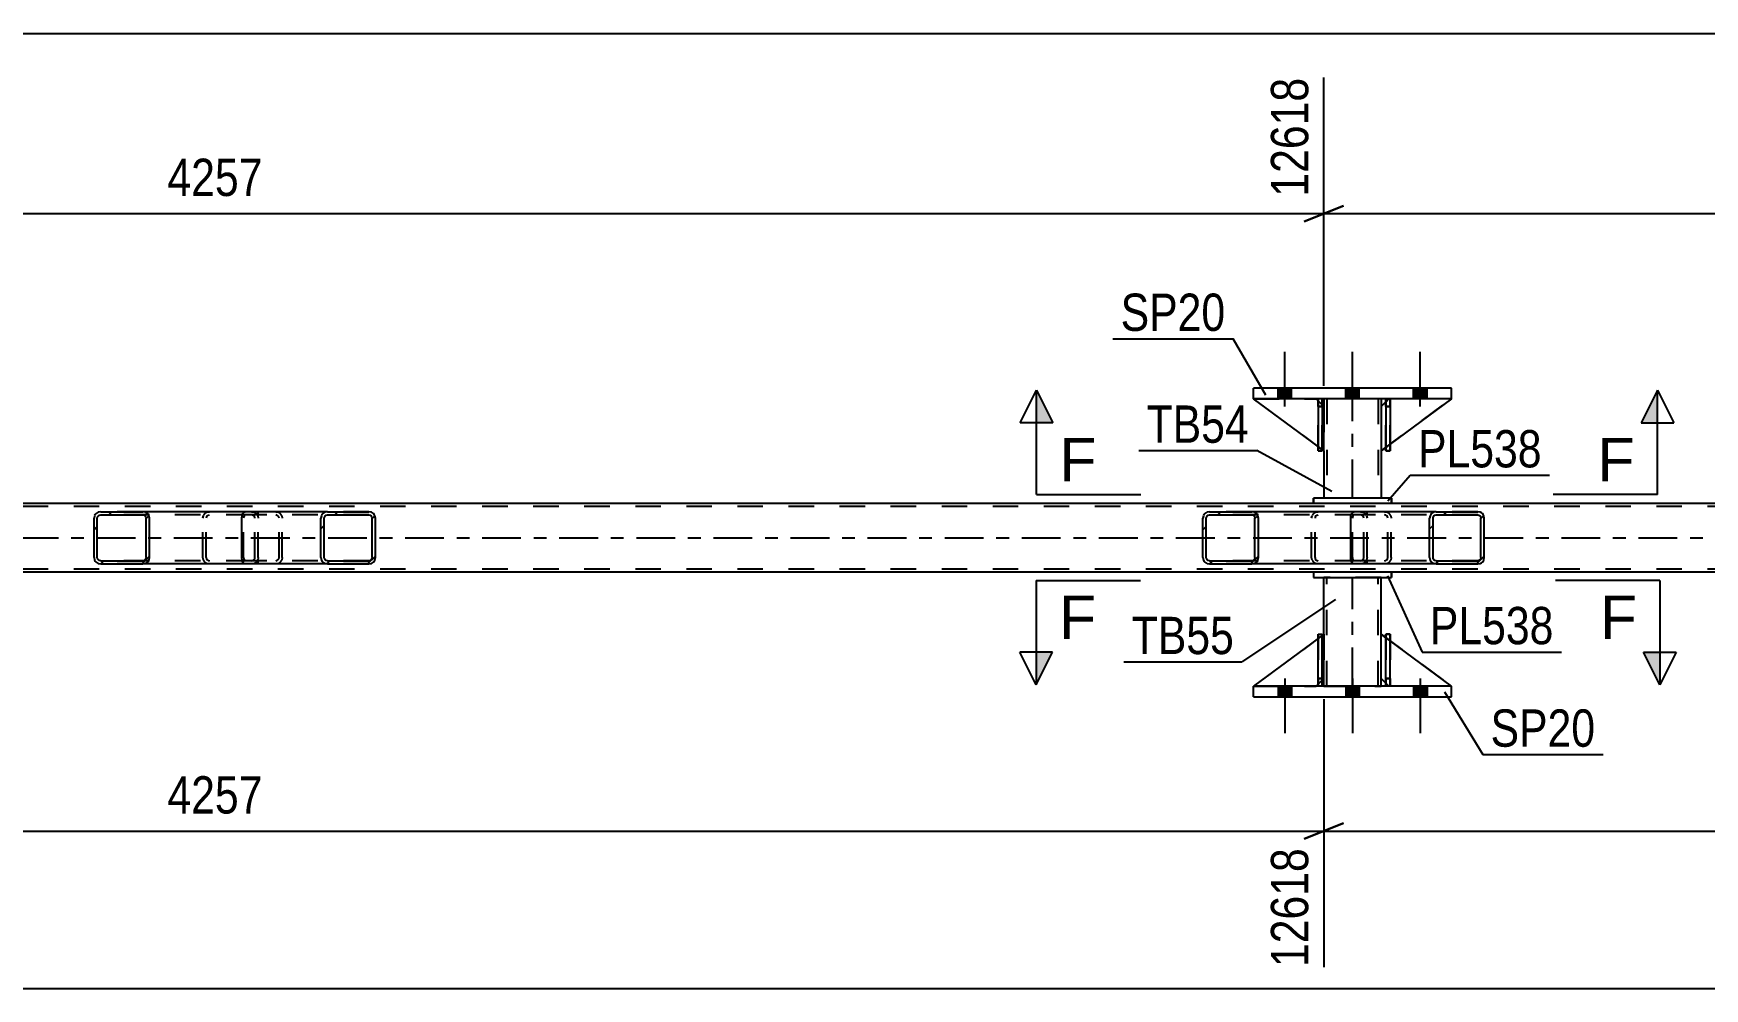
# Model space of a CAD drawing. Header units: millimetres. Extents: x -75 to 766, y -434 to 160.
# Drawn here: x 426.7 to 555, y -255.5 to -182.1 of the extents above; entities that cross this region are included whole.
import ezdxf

# ---------------------------------------------------------------- set-up
doc = ezdxf.new("R2010")
doc.units = ezdxf.units.MM
doc.linetypes.add('DXK_LINE_DOT2', pattern=[3.9198, 1.9599, -1.9599])
doc.linetypes.add('DXK_LINE_DOT3', pattern=[5.9187, 2.979, -0.9799, 0.9799, -0.9799])
doc.styles.add('Arial', font='arial.ttf', dxfattribs={"height": 0.2})
doc.styles.add('Arial Narrow', font='ARIALN.TTF', dxfattribs={"height": 0.2})

# ---------------------------------------------------------------- blocks, each defined once
blk = doc.blocks.new('Part-814185074-5444 - 5260')
at = {"color": 2, "linetype": 'Continuous'}
for p, q in [((525.66, -210.19), (525.34, -210.19)), ((525.34, -210.19), (525.34, -214.19)), ((525.66, -210.19), (525.66, -210.19)), ((525.66, -210.19), (525.66, -214.19)), ((525.66, -214.19), (525.34, -214.19))]:
    blk.add_line(p, q, dxfattribs=at)
at = {"color": 7, "linetype": 'DXK_LINE_DOT2'}
for p, q in [((525.34, -210.79), (525.34, -210.19)), ((525.66, -210.79), (525.66, -210.19)), ((525.66, -210.19), (525.66, -210.19)), ((525.66, -210.79), (525.34, -210.79)), ((525.34, -210.79), (525.34, -214.19)), ((525.66, -214.19), (525.66, -210.79))]:
    blk.add_line(p, q, dxfattribs=at)
blk = doc.blocks.new('Part-814185074-5446 - 5260')
at = {"color": 7, "linetype": 'DXK_LINE_DOT2'}
for p, q in [((525.34, -210.79), (525.34, -210.19)), ((525.34, -210.19), (525.34, -210.19)), ((525.34, -210.19), (525.34, -214.19)), ((525.66, -210.19), (525.34, -210.19)), ((525.66, -210.79), (525.66, -210.19)), ((525.66, -214.19), (525.66, -210.19)), ((525.34, -214.19), (525.34, -210.79)), ((525.34, -210.79), (525.66, -210.79)), ((525.66, -210.79), (525.66, -214.19)), ((525.34, -214.19), (525.66, -214.19))]:
    blk.add_line(p, q, dxfattribs=at)
blk = doc.blocks.new('Part-814185074-5468 - 5260')
at = {"color": 7, "linetype": 'DXK_LINE_DOT2'}
for p, q in [((525.66, -228.37), (525.34, -228.6)), ((525.78, -231.67), (525.78, -228.27)), ((525.78, -231.67), (525.18, -232.27)), ((525.66, -231.8), (525.34, -232.12)), ((520.38, -232.27), (525.18, -232.27))]:
    blk.add_line(p, q, dxfattribs=at)
at = {"color": 2, "linetype": 'Continuous'}
for p, q in [((525.78, -228.27), (525.66, -228.37)), ((525.78, -231.67), (525.78, -228.27)), ((525.34, -228.6), (520.38, -232.27)), ((525.34, -232.12), (525.18, -232.27)), ((525.78, -231.67), (525.66, -231.8)), ((525.78, -231.67), (525.78, -231.67))]:
    blk.add_line(p, q, dxfattribs=at)
blk = doc.blocks.new('Part-814185074-5398 - 5260')
at = {"linetype": 'Continuous'}
h = blk.add_hatch(dxfattribs=at)
h.set_pattern_fill('', scale=0.7, style=0, pattern_type=0)
h.set_pattern_definition([(45, (538.0557, -219.1703), (-1.57154, 1.57154), [])])
h.paths.add_polyline_path([(538.09, -219.35), (538.06, -219.17), (537.95, -219.01), (537.78, -218.91), (537.59, -218.87), (534.41, -218.87), (534.21, -218.91), (534.05, -219.01), (533.94, -219.17), (533.9, -219.35), (533.9, -222.39), (533.94, -222.58), (534.05, -222.73), (534.21, -222.84), (534.41, -222.87), (537.59, -222.87), (537.78, -222.84), (537.95, -222.73), (538.06, -222.58), (538.09, -222.39)])
h.paths.add_polyline_path([(537.82, -222.49), (537.77, -222.56), (537.69, -222.62), (537.59, -222.63), (534.41, -222.63), (534.31, -222.62), (534.23, -222.56), (534.17, -222.49), (534.16, -222.39), (534.16, -219.35), (534.17, -219.26), (534.23, -219.18), (534.31, -219.13), (534.41, -219.11), (537.59, -219.11), (537.69, -219.13), (537.77, -219.18), (537.82, -219.26), (537.84, -219.35), (537.84, -222.39)])
at = {"color": 2, "linetype": 'Continuous'}
for p, q in [((527.84, -219.35), (527.86, -219.17)), ((527.84, -222.39), (527.84, -219.35)), ((527.86, -219.17), (527.92, -219.01)), ((527.92, -219.01), (528, -218.91)), ((528, -218.91), (528.11, -218.87)), ((534.41, -218.87), (528.11, -218.87)), ((533.94, -219.17), (533.9, -219.35)), ((533.9, -222.39), (533.9, -219.35)), ((534.16, -219.35), (534.17, -219.26)), ((534.16, -222.39), (534.16, -219.35)), ((534.17, -219.26), (534.23, -219.18)), ((534.41, -218.87), (534.21, -218.91)), ((534.23, -219.18), (534.31, -219.13)), ((534.31, -219.13), (534.41, -219.11)), ((534.41, -218.87), (537.59, -218.87)), ((534.41, -219.11), (537.59, -219.11)), ((537.78, -218.91), (537.59, -218.87)), ((537.59, -219.11), (537.69, -219.13)), ((537.69, -219.13), (537.77, -219.18)), ((537.77, -219.18), (537.82, -219.26)), ((537.82, -219.26), (537.84, -219.35)), ((537.84, -222.39), (537.84, -219.35)), ((538.09, -219.35), (538.06, -219.17)), ((538.09, -222.39), (538.09, -219.35)), ((527.86, -222.58), (527.84, -222.39)), ((527.92, -222.73), (527.86, -222.58)), ((528, -222.84), (527.92, -222.73)), ((528.11, -222.87), (528, -222.84)), ((534.41, -222.87), (528.11, -222.87)), ((533.9, -222.39), (533.94, -222.58)), ((534.17, -222.49), (534.16, -222.39)), ((534.23, -222.56), (534.17, -222.49)), ((534.21, -222.84), (534.41, -222.87)), ((534.31, -222.62), (534.23, -222.56)), ((534.41, -222.63), (534.31, -222.62)), ((534.41, -222.63), (537.59, -222.63)), ((534.41, -222.87), (537.59, -222.87)), ((537.69, -222.62), (537.59, -222.63)), ((537.59, -222.87), (537.78, -222.84)), ((537.77, -222.56), (537.69, -222.62)), ((537.82, -222.49), (537.77, -222.56)), ((537.84, -222.39), (537.82, -222.49)), ((538.06, -222.58), (538.09, -222.39))]:
    blk.add_line(p, q, dxfattribs=at)
at = {"color": 7, "linetype": 'DXK_LINE_DOT2'}
for p, q in [((527.98, -219.26), (527.97, -219.35)), ((527.97, -222.39), (527.97, -219.35)), ((528.01, -219.18), (527.98, -219.26)), ((528.05, -219.13), (528.01, -219.18)), ((528.11, -219.11), (528.05, -219.13)), ((537.59, -219.11), (528.11, -219.11)), ((529.1, -219.11), (529.1, -218.87)), ((530.44, -218.87), (530.63, -218.91)), ((530.54, -219.13), (530.44, -219.11)), ((530.62, -219.18), (530.54, -219.13)), ((530.67, -219.26), (530.62, -219.18)), ((530.69, -219.35), (530.67, -219.26)), ((530.69, -222.39), (530.69, -219.35)), ((530.91, -219.17), (530.94, -219.35)), ((530.94, -222.39), (530.94, -219.35)), ((537.59, -218.87), (534.41, -218.87)), ((527.97, -222.39), (527.98, -222.49)), ((527.98, -222.49), (528.01, -222.56)), ((528.01, -222.56), (528.05, -222.62)), ((528.05, -222.62), (528.11, -222.63)), ((537.59, -222.63), (528.11, -222.63)), ((529.1, -222.87), (529.1, -222.63)), ((530.44, -222.63), (530.54, -222.62)), ((530.63, -222.84), (530.44, -222.87)), ((530.54, -222.62), (530.62, -222.56)), ((530.62, -222.56), (530.67, -222.49)), ((530.67, -222.49), (530.69, -222.39)), ((530.94, -222.39), (530.91, -222.58)), ((537.59, -222.87), (534.41, -222.87))]:
    blk.add_line(p, q, dxfattribs=at)
for centre, start, end in [((530.46, -219.37), 23.8494, 68.8059), ((530.46, -222.38), 291.1941, 336.1506)]:
    blk.add_arc(centre, 0.492, start, end, dxfattribs=at)
at = {"color": 2, "linetype": 'Continuous'}
for centre, start, end in [((534.39, -219.37), 111.1941, 156.1506), ((537.61, -219.37), 23.8494, 68.8059), ((534.39, -222.38), 203.8494, 248.8059), ((537.61, -222.38), 291.1941, 336.1506)]:
    blk.add_arc(centre, 0.492, start, end, dxfattribs=at)
blk = doc.blocks.new('Part-814185074-5462 - 5260')
at = {"color": 2, "linetype": 'Continuous'}
for p, q in [((530.98, -217.83), (524.98, -217.83)), ((524.98, -218.23), (524.98, -217.83)), ((524.98, -217.83), (524.98, -217.83)), ((530.98, -217.83), (530.98, -218.23)), ((530.98, -217.83), (530.98, -217.83)), ((530.98, -218.23), (524.98, -218.23)), ((524.98, -218.23), (524.98, -218.23)), ((530.98, -218.23), (530.98, -218.23))]:
    blk.add_line(p, q, dxfattribs=at)
at = {"color": 7, "linetype": 'DXK_LINE_DOT2'}
for p, q in [((530.98, -217.83), (524.98, -217.83)), ((524.98, -217.83), (524.98, -218.23)), ((530.98, -218.23), (530.98, -217.83)), ((530.98, -218.23), (524.98, -218.23))]:
    blk.add_line(p, q, dxfattribs=at)
blk = doc.blocks.new('Part-814185074-5350 - 5260')
at = {"color": 2, "linetype": 'Continuous'}
for p, q in [((525.78, -210.19), (525.78, -210.79)), ((530.18, -210.19), (530.18, -210.79)), ((525.78, -214.19), (525.78, -217.83)), ((530.18, -214.19), (530.18, -217.83))]:
    blk.add_line(p, q, dxfattribs=at)
at = {"color": 7, "linetype": 'DXK_LINE_DOT2'}
for p, q in [((530.18, -210.19), (525.78, -210.19)), ((526.02, -210.19), (526.02, -217.83)), ((529.94, -210.19), (529.94, -217.83)), ((525.78, -210.79), (525.78, -214.19)), ((530.18, -210.79), (530.18, -214.19)), ((530.18, -217.83), (525.78, -217.83))]:
    blk.add_line(p, q, dxfattribs=at)
at = {"color": 7, "linetype": 'DXK_LINE_DOT3'}
blk.add_line((527.98, -217.83), (527.98, -210.19), dxfattribs=at)
blk = doc.blocks.new('Part-814185074-5486 - 5260')
at = {"color": 2, "linetype": 'Continuous'}
for p, q in [((520.38, -210.19), (520.38, -209.39)), ((535.58, -209.39), (520.38, -209.39)), ((535.58, -210.19), (520.38, -210.19)), ((535.58, -210.19), (535.58, -209.39))]:
    blk.add_line(p, q, dxfattribs=at)
at = {"color": 7, "linetype": 'DXK_LINE_DOT2'}
for p, q in [((520.38, -210.19), (520.38, -209.39)), ((535.58, -210.19), (535.58, -209.39))]:
    blk.add_line(p, q, dxfattribs=at)
blk = doc.blocks.new('Part-814185074-5367 - 5260')
at = {"linetype": 'Continuous'}
h = blk.add_hatch(dxfattribs=at)
h.set_pattern_fill('', scale=0.7, style=0, pattern_type=0)
h.set_pattern_definition([(45, (435.5767, -219.1703), (-1.57154, 1.57154), [])])
h.paths.add_polyline_path([(435.62, -219.35), (435.58, -219.17), (435.47, -219.01), (435.3, -218.91), (435.1, -218.87), (431.87, -218.87), (431.67, -218.91), (431.51, -219.01), (431.4, -219.17), (431.36, -219.35), (431.36, -222.39), (431.4, -222.58), (431.51, -222.73), (431.67, -222.84), (431.87, -222.87), (435.1, -222.87), (435.3, -222.84), (435.47, -222.73), (435.58, -222.58), (435.62, -222.39)])
h.paths.add_polyline_path([(435.34, -222.49), (435.29, -222.56), (435.2, -222.62), (435.1, -222.63), (431.87, -222.63), (431.77, -222.62), (431.69, -222.56), (431.63, -222.49), (431.61, -222.39), (431.61, -219.35), (431.63, -219.26), (431.69, -219.18), (431.77, -219.13), (431.87, -219.11), (435.1, -219.11), (435.2, -219.13), (435.29, -219.18), (435.34, -219.26), (435.36, -219.35), (435.36, -222.39)])
at = {"color": 2, "linetype": 'Continuous'}
for p, q in [((431.4, -219.17), (431.36, -219.35)), ((431.36, -222.39), (431.36, -219.35)), ((431.61, -219.35), (431.63, -219.26)), ((431.61, -222.39), (431.61, -219.35)), ((431.63, -219.26), (431.69, -219.18)), ((431.87, -218.87), (431.67, -218.91)), ((431.69, -219.18), (431.77, -219.13)), ((431.77, -219.13), (431.87, -219.11)), ((431.87, -218.87), (435.1, -218.87)), ((431.87, -219.11), (435.1, -219.11)), ((442.97, -218.87), (435.1, -218.87)), ((435.3, -218.91), (435.1, -218.87)), ((435.1, -219.11), (435.2, -219.13)), ((435.2, -219.13), (435.29, -219.18)), ((435.29, -219.18), (435.34, -219.26)), ((435.34, -219.26), (435.36, -219.35)), ((435.36, -222.39), (435.36, -219.35)), ((435.62, -219.35), (435.58, -219.17)), ((435.62, -222.39), (435.62, -219.35)), ((431.36, -222.39), (431.4, -222.58)), ((431.63, -222.49), (431.61, -222.39)), ((431.69, -222.56), (431.63, -222.49)), ((431.67, -222.84), (431.87, -222.87)), ((431.77, -222.62), (431.69, -222.56)), ((431.87, -222.63), (431.77, -222.62)), ((431.87, -222.63), (435.1, -222.63)), ((431.87, -222.87), (435.1, -222.87)), ((435.2, -222.62), (435.1, -222.63)), ((435.1, -222.87), (435.3, -222.84)), ((442.97, -222.87), (435.1, -222.87)), ((435.29, -222.56), (435.2, -222.62)), ((435.34, -222.49), (435.29, -222.56)), ((435.36, -222.39), (435.34, -222.49)), ((435.58, -222.58), (435.62, -222.39))]:
    blk.add_line(p, q, dxfattribs=at)
at = {"color": 7, "linetype": 'DXK_LINE_DOT2'}
for p, q in [((435.1, -218.87), (431.87, -218.87)), ((443.45, -219.11), (431.87, -219.11)), ((439.71, -219.35), (439.75, -219.17)), ((439.71, -222.39), (439.71, -219.35)), ((439.98, -219.26), (439.96, -219.35)), ((439.96, -222.39), (439.96, -219.35)), ((440.04, -219.18), (439.98, -219.26)), ((440.02, -218.91), (440.22, -218.87)), ((440.04, -219.18), (440.06, -219.17)), ((440.06, -219.17), (440.12, -219.13)), ((440.12, -219.13), (440.22, -219.11)), ((443.45, -218.87), (442.97, -218.87)), ((443.45, -218.87), (443.65, -218.91)), ((443.55, -219.13), (443.45, -219.11)), ((443.63, -219.18), (443.55, -219.13)), ((443.69, -219.26), (443.63, -219.18)), ((443.71, -219.35), (443.69, -219.26)), ((443.71, -222.39), (443.71, -219.35)), ((443.93, -219.17), (443.96, -219.35)), ((443.96, -222.39), (443.96, -219.35)), ((443.45, -222.63), (431.87, -222.63)), ((435.1, -222.87), (431.87, -222.87)), ((439.75, -222.58), (439.71, -222.39)), ((439.96, -222.39), (439.98, -222.49)), ((439.98, -222.49), (440.04, -222.56)), ((440.22, -222.87), (440.02, -222.84)), ((440.04, -222.56), (440.12, -222.62)), ((440.12, -222.62), (440.22, -222.63)), ((443.45, -222.87), (442.97, -222.87)), ((443.45, -222.63), (443.55, -222.62)), ((443.65, -222.84), (443.45, -222.87)), ((443.55, -222.62), (443.63, -222.56)), ((443.63, -222.56), (443.69, -222.49)), ((443.69, -222.49), (443.71, -222.39)), ((443.96, -222.39), (443.93, -222.58))]:
    blk.add_line(p, q, dxfattribs=at)
at = {"color": 2, "linetype": 'Continuous'}
for centre, start, end in [((431.85, -219.37), 110.7583, 155.68), ((435.12, -219.37), 24.32, 69.2417), ((431.85, -222.37), 204.32, 249.2417), ((435.12, -222.37), 290.7583, 335.68)]:
    blk.add_arc(centre, 0.496, start, end, dxfattribs=at)
at = {"color": 7, "linetype": 'DXK_LINE_DOT2'}
for centre, start, end in [((440.2, -219.37), 110.7583, 155.68), ((443.47, -219.37), 24.32, 69.2417), ((440.2, -222.37), 204.32, 249.2417), ((443.47, -222.37), 290.7583, 335.68)]:
    blk.add_arc(centre, 0.496, start, end, dxfattribs=at)
blk = doc.blocks.new('Part-814185074-5368 - 5260')
at = {"linetype": 'Continuous'}
h = blk.add_hatch(dxfattribs=at)
h.set_pattern_fill('', scale=0.7, style=0, pattern_type=0)
h.set_pattern_definition([(45, (452.9215, -219.1703), (-1.57154, 1.57154), [])])
h.paths.add_polyline_path([(452.96, -219.35), (452.92, -219.17), (452.81, -219.01), (452.65, -218.91), (452.46, -218.87), (449.27, -218.87), (449.08, -218.91), (448.92, -219.01), (448.81, -219.17), (448.77, -219.35), (448.77, -222.39), (448.81, -222.58), (448.92, -222.73), (449.08, -222.84), (449.27, -222.87), (452.46, -222.87), (452.65, -222.84), (452.81, -222.73), (452.92, -222.58), (452.96, -222.39)])
h.paths.add_polyline_path([(452.69, -222.49), (452.63, -222.56), (452.55, -222.62), (452.46, -222.63), (449.27, -222.63), (449.18, -222.62), (449.09, -222.56), (449.04, -222.49), (449.02, -222.39), (449.02, -219.35), (449.04, -219.26), (449.09, -219.18), (449.18, -219.13), (449.27, -219.11), (452.46, -219.11), (452.55, -219.13), (452.63, -219.18), (452.69, -219.26), (452.71, -219.35), (452.71, -222.39)])
at = {"color": 2, "linetype": 'Continuous'}
for p, q in [((442.7, -219.35), (442.72, -219.17)), ((442.7, -222.39), (442.7, -219.35)), ((442.72, -219.17), (442.78, -219.01)), ((442.78, -219.01), (442.87, -218.91)), ((442.87, -218.91), (442.97, -218.87)), ((449.27, -218.87), (442.97, -218.87)), ((448.81, -219.17), (448.77, -219.35)), ((448.77, -222.39), (448.77, -219.35)), ((449.02, -219.35), (449.04, -219.26)), ((449.02, -222.39), (449.02, -219.35)), ((449.04, -219.26), (449.09, -219.18)), ((449.27, -218.87), (449.08, -218.91)), ((449.09, -219.18), (449.18, -219.13)), ((449.18, -219.13), (449.27, -219.11)), ((449.27, -218.87), (452.46, -218.87)), ((449.27, -219.11), (452.46, -219.11)), ((452.65, -218.91), (452.46, -218.87)), ((452.46, -219.11), (452.55, -219.13)), ((452.55, -219.13), (452.63, -219.18)), ((452.63, -219.18), (452.69, -219.26)), ((452.69, -219.26), (452.71, -219.35)), ((452.71, -222.39), (452.71, -219.35)), ((452.96, -219.35), (452.92, -219.17)), ((452.96, -222.39), (452.96, -219.35)), ((442.72, -222.58), (442.7, -222.39)), ((442.78, -222.73), (442.72, -222.58)), ((442.87, -222.84), (442.78, -222.73)), ((442.97, -222.87), (442.87, -222.84)), ((449.27, -222.87), (442.97, -222.87)), ((448.77, -222.39), (448.81, -222.58)), ((449.04, -222.49), (449.02, -222.39)), ((449.09, -222.56), (449.04, -222.49)), ((449.08, -222.84), (449.27, -222.87)), ((449.18, -222.62), (449.09, -222.56)), ((449.27, -222.63), (449.18, -222.62)), ((449.27, -222.63), (452.46, -222.63)), ((449.27, -222.87), (452.46, -222.87)), ((452.55, -222.62), (452.46, -222.63)), ((452.46, -222.87), (452.65, -222.84)), ((452.63, -222.56), (452.55, -222.62)), ((452.69, -222.49), (452.63, -222.56)), ((452.71, -222.39), (452.69, -222.49)), ((452.92, -222.58), (452.96, -222.39))]:
    blk.add_line(p, q, dxfattribs=at)
at = {"color": 7, "linetype": 'DXK_LINE_DOT2'}
for p, q in [((442.85, -219.26), (442.84, -219.35)), ((442.84, -222.39), (442.84, -219.35)), ((442.88, -219.18), (442.85, -219.26)), ((442.92, -219.13), (442.88, -219.18)), ((442.97, -219.11), (442.92, -219.13)), ((452.46, -219.11), (442.97, -219.11)), ((443.96, -219.11), (443.96, -218.87)), ((445.31, -218.87), (445.5, -218.91)), ((445.4, -219.13), (445.31, -219.11)), ((445.48, -219.18), (445.4, -219.13)), ((445.54, -219.26), (445.48, -219.18)), ((445.56, -219.35), (445.54, -219.26)), ((445.56, -222.39), (445.56, -219.35)), ((445.77, -219.17), (445.81, -219.35)), ((445.81, -222.39), (445.81, -219.35)), ((452.46, -218.87), (449.27, -218.87)), ((442.84, -222.39), (442.85, -222.49)), ((442.85, -222.49), (442.88, -222.56)), ((442.88, -222.56), (442.92, -222.62)), ((442.92, -222.62), (442.97, -222.63)), ((452.46, -222.63), (442.97, -222.63)), ((443.96, -222.87), (443.96, -222.63)), ((445.31, -222.63), (445.4, -222.62)), ((445.5, -222.84), (445.31, -222.87)), ((445.4, -222.62), (445.48, -222.56)), ((445.48, -222.56), (445.54, -222.49)), ((445.54, -222.49), (445.56, -222.39)), ((445.81, -222.39), (445.77, -222.58)), ((452.46, -222.87), (449.27, -222.87))]:
    blk.add_line(p, q, dxfattribs=at)
for centre, start, end in [((445.32, -219.37), 23.8494, 68.8059), ((445.32, -222.38), 291.1941, 336.1506)]:
    blk.add_arc(centre, 0.492, start, end, dxfattribs=at)
at = {"color": 2, "linetype": 'Continuous'}
for centre, start, end in [((449.26, -219.37), 111.1941, 156.1506), ((452.47, -219.37), 23.8494, 68.8059), ((449.26, -222.38), 203.8494, 248.8059), ((452.47, -222.38), 291.1941, 336.1506)]:
    blk.add_arc(centre, 0.492, start, end, dxfattribs=at)
blk = doc.blocks.new('Part-814185074-5369 - 5260')
at = {"linetype": 'Continuous'}
h = blk.add_hatch(dxfattribs=at)
h.set_pattern_fill('', scale=0.7, style=0, pattern_type=0)
h.set_pattern_definition([(45, (520.711, -219.1703), (-1.57154, 1.57154), [])])
h.paths.add_polyline_path([(520.75, -219.35), (520.71, -219.17), (520.6, -219.01), (520.43, -218.91), (520.24, -218.87), (517, -218.87), (516.81, -218.91), (516.64, -219.01), (516.53, -219.17), (516.49, -219.35), (516.49, -222.39), (516.53, -222.58), (516.64, -222.73), (516.81, -222.84), (517, -222.87), (520.24, -222.87), (520.43, -222.84), (520.6, -222.73), (520.71, -222.58), (520.75, -222.39)])
h.paths.add_polyline_path([(520.47, -222.49), (520.42, -222.56), (520.34, -222.62), (520.24, -222.63), (517, -222.63), (516.91, -222.62), (516.82, -222.56), (516.77, -222.49), (516.75, -222.39), (516.75, -219.35), (516.77, -219.26), (516.82, -219.18), (516.91, -219.13), (517, -219.11), (520.24, -219.11), (520.34, -219.13), (520.42, -219.18), (520.47, -219.26), (520.49, -219.35), (520.49, -222.39)])
at = {"color": 2, "linetype": 'Continuous'}
for p, q in [((516.53, -219.17), (516.49, -219.35)), ((516.49, -222.39), (516.49, -219.35)), ((516.75, -219.35), (516.77, -219.26)), ((516.75, -222.39), (516.75, -219.35)), ((516.77, -219.26), (516.82, -219.18)), ((517, -218.87), (516.81, -218.91)), ((516.82, -219.18), (516.91, -219.13)), ((516.91, -219.13), (517, -219.11)), ((517, -218.87), (520.24, -218.87)), ((517, -219.11), (520.24, -219.11)), ((528.11, -218.87), (520.24, -218.87)), ((520.43, -218.91), (520.24, -218.87)), ((520.24, -219.11), (520.34, -219.13)), ((520.34, -219.13), (520.42, -219.18)), ((520.42, -219.18), (520.47, -219.26)), ((520.47, -219.26), (520.49, -219.35)), ((520.49, -222.39), (520.49, -219.35)), ((520.75, -219.35), (520.71, -219.17)), ((520.75, -222.39), (520.75, -219.35)), ((516.49, -222.39), (516.53, -222.58)), ((516.77, -222.49), (516.75, -222.39)), ((516.82, -222.56), (516.77, -222.49)), ((516.81, -222.84), (517, -222.87)), ((516.91, -222.62), (516.82, -222.56)), ((517, -222.63), (516.91, -222.62)), ((517, -222.63), (520.24, -222.63)), ((517, -222.87), (520.24, -222.87)), ((520.34, -222.62), (520.24, -222.63)), ((520.24, -222.87), (520.43, -222.84)), ((528.11, -222.87), (520.24, -222.87)), ((520.42, -222.56), (520.34, -222.62)), ((520.47, -222.49), (520.42, -222.56)), ((520.49, -222.39), (520.47, -222.49)), ((520.71, -222.58), (520.75, -222.39))]:
    blk.add_line(p, q, dxfattribs=at)
at = {"color": 7, "linetype": 'DXK_LINE_DOT2'}
for p, q in [((520.24, -218.87), (517, -218.87)), ((528.59, -219.11), (517, -219.11)), ((524.84, -219.35), (524.88, -219.17)), ((524.84, -222.39), (524.84, -219.35)), ((525.12, -219.26), (525.1, -219.35)), ((525.1, -222.39), (525.1, -219.35)), ((525.17, -219.18), (525.12, -219.26)), ((525.16, -218.91), (525.35, -218.87)), ((525.17, -219.18), (525.19, -219.17)), ((525.19, -219.17), (525.26, -219.13)), ((525.26, -219.13), (525.35, -219.11)), ((528.59, -218.87), (528.11, -218.87)), ((528.59, -218.87), (528.78, -218.91)), ((528.69, -219.13), (528.59, -219.11)), ((528.77, -219.18), (528.69, -219.13)), ((528.82, -219.26), (528.77, -219.18)), ((528.84, -219.35), (528.82, -219.26)), ((528.84, -222.39), (528.84, -219.35)), ((529.06, -219.17), (529.1, -219.35)), ((529.1, -222.39), (529.1, -219.35)), ((528.59, -222.63), (517, -222.63)), ((520.24, -222.87), (517, -222.87)), ((524.88, -222.58), (524.84, -222.39)), ((525.1, -222.39), (525.12, -222.49)), ((525.12, -222.49), (525.17, -222.56)), ((525.35, -222.87), (525.16, -222.84)), ((525.17, -222.56), (525.26, -222.62)), ((525.26, -222.62), (525.35, -222.63)), ((528.59, -222.87), (528.11, -222.87)), ((528.59, -222.63), (528.69, -222.62)), ((528.78, -222.84), (528.59, -222.87)), ((528.69, -222.62), (528.77, -222.56)), ((528.77, -222.56), (528.82, -222.49)), ((528.82, -222.49), (528.84, -222.39)), ((529.1, -222.39), (529.06, -222.58))]:
    blk.add_line(p, q, dxfattribs=at)
at = {"color": 2, "linetype": 'Continuous'}
for centre, start, end in [((516.98, -219.37), 110.7583, 155.68), ((520.26, -219.37), 24.32, 69.2417), ((516.98, -222.37), 204.32, 249.2417), ((520.26, -222.37), 290.7583, 335.68)]:
    blk.add_arc(centre, 0.496, start, end, dxfattribs=at)
at = {"color": 7, "linetype": 'DXK_LINE_DOT2'}
for centre, start, end in [((525.33, -219.37), 110.7583, 155.68), ((528.61, -219.37), 24.32, 69.2417), ((525.33, -222.37), 204.32, 249.2417), ((528.61, -222.37), 290.7583, 335.68)]:
    blk.add_arc(centre, 0.496, start, end, dxfattribs=at)
blk = doc.blocks.new('Part-814185074-5494 - 5260')
at = {"color": 2, "linetype": 'Continuous'}
for p, q in [((530.18, -231.67), (530.18, -228.27)), ((530.54, -228.54), (530.18, -228.27)), ((535.58, -232.27), (530.86, -228.77)), ((530.54, -232.03), (530.18, -231.67))]:
    blk.add_line(p, q, dxfattribs=at)
at = {"color": 7, "linetype": 'DXK_LINE_DOT2'}
for p, q in [((530.86, -228.77), (530.54, -228.54)), ((530.78, -232.27), (530.54, -232.03)), ((535.58, -232.27), (530.78, -232.27)), ((535.58, -232.27), (535.58, -232.27)), ((535.58, -232.27), (535.58, -232.27))]:
    blk.add_line(p, q, dxfattribs=at)
blk = doc.blocks.new('Part-814185074-5431 - 5260')
at = {"color": 7, "linetype": 'DXK_LINE_DOT2'}
for p, q in [((530.86, -228.27), (530.54, -228.27)), ((530.54, -231.67), (530.54, -228.27)), ((530.54, -228.27), (530.54, -232.27)), ((530.86, -228.27), (530.86, -231.67)), ((530.86, -232.27), (530.86, -228.27)), ((530.86, -231.67), (530.54, -231.67)), ((530.54, -232.27), (530.54, -231.67)), ((530.86, -231.67), (530.86, -232.27)), ((530.86, -232.27), (530.54, -232.27)), ((530.86, -232.27), (530.86, -232.27))]:
    blk.add_line(p, q, dxfattribs=at)
blk = doc.blocks.new('Part-814185074-5434 - 5260')
at = {"color": 7, "linetype": 'DXK_LINE_DOT2'}
for p, q in [((530.78, -210.19), (530.54, -210.44)), ((535.58, -210.19), (530.78, -210.19)), ((530.86, -213.69), (530.54, -213.93))]:
    blk.add_line(p, q, dxfattribs=at)
at = {"color": 2, "linetype": 'Continuous'}
for p, q in [((535.58, -210.19), (530.86, -213.69)), ((530.54, -210.44), (530.18, -210.79)), ((530.18, -210.79), (530.18, -214.19)), ((530.54, -213.93), (530.18, -214.19))]:
    blk.add_line(p, q, dxfattribs=at)
blk = doc.blocks.new('Part-814185074-5437 - 5260')
at = {"color": 7, "linetype": 'DXK_LINE_DOT2'}
for p, q in [((530.78, -210.19), (530.18, -210.79)), ((530.18, -214.19), (535.58, -210.19)), ((535.58, -210.19), (530.78, -210.19)), ((530.18, -210.79), (530.18, -214.19))]:
    blk.add_line(p, q, dxfattribs=at)
blk = doc.blocks.new('Part-814185074-5440 - 5260')
at = {"color": 2, "linetype": 'Continuous'}
for p, q in [((525.34, -213.86), (520.38, -210.19)), ((525.34, -210.35), (525.18, -210.19)), ((525.78, -210.79), (525.66, -210.67)), ((525.78, -210.79), (525.78, -210.79)), ((525.78, -214.19), (525.78, -210.79)), ((525.66, -214.1), (525.78, -214.19)), ((525.78, -214.19), (525.78, -214.19))]:
    blk.add_line(p, q, dxfattribs=at)
at = {"color": 7, "linetype": 'DXK_LINE_DOT2'}
for p, q in [((525.18, -210.19), (520.38, -210.19)), ((525.18, -210.19), (525.78, -210.79)), ((525.66, -210.67), (525.34, -210.35)), ((525.78, -210.79), (525.78, -214.19)), ((525.66, -214.1), (525.34, -213.86))]:
    blk.add_line(p, q, dxfattribs=at)
blk = doc.blocks.new('Part-814185074-5443 - 5260')
at = {"color": 7, "linetype": 'DXK_LINE_DOT2'}
for p, q in [((525.78, -214.19), (520.38, -210.19)), ((520.38, -210.19), (525.18, -210.19)), ((525.18, -210.19), (525.78, -210.79)), ((525.78, -210.79), (525.18, -210.19)), ((525.78, -210.79), (525.78, -214.19)), ((525.78, -210.79), (525.78, -210.79)), ((525.78, -210.79), (525.78, -214.19))]:
    blk.add_line(p, q, dxfattribs=at)
blk = doc.blocks.new('Part-814185074-5445 - 5260')
at = {"color": 2, "linetype": 'Continuous'}
for p, q in [((530.86, -210.19), (530.54, -210.19)), ((530.54, -210.19), (530.54, -214.19)), ((530.86, -210.19), (530.86, -210.19)), ((530.86, -210.19), (530.86, -214.19)), ((530.86, -214.19), (530.54, -214.19))]:
    blk.add_line(p, q, dxfattribs=at)
at = {"color": 7, "linetype": 'DXK_LINE_DOT2'}
for p, q in [((530.54, -210.79), (530.54, -210.19)), ((530.86, -210.79), (530.86, -210.19)), ((530.86, -210.19), (530.86, -210.19)), ((530.86, -210.79), (530.54, -210.79)), ((530.54, -210.79), (530.54, -214.19)), ((530.86, -214.19), (530.86, -210.79))]:
    blk.add_line(p, q, dxfattribs=at)
blk = doc.blocks.new('Part-814185074-5447 - 5260')
at = {"color": 7, "linetype": 'DXK_LINE_DOT2'}
for p, q in [((530.54, -210.79), (530.54, -210.19)), ((530.54, -210.19), (530.54, -210.19)), ((530.54, -210.19), (530.54, -214.19)), ((530.86, -210.19), (530.54, -210.19)), ((530.86, -210.79), (530.86, -210.19)), ((530.86, -214.19), (530.86, -210.19)), ((530.54, -214.19), (530.54, -210.79)), ((530.54, -210.79), (530.86, -210.79)), ((530.86, -210.79), (530.86, -214.19)), ((530.54, -214.19), (530.86, -214.19))]:
    blk.add_line(p, q, dxfattribs=at)
blk = doc.blocks.new('Part-814185074-5452 - 5260')
at = {"color": 2, "linetype": 'Continuous'}
for p, q in [((525.78, -228.27), (525.78, -223.91)), ((530.18, -228.27), (530.18, -223.91)), ((525.78, -232.27), (525.78, -231.67)), ((530.18, -232.27), (530.18, -231.67))]:
    blk.add_line(p, q, dxfattribs=at)
at = {"color": 7, "linetype": 'DXK_LINE_DOT2'}
for p, q in [((530.18, -223.91), (525.78, -223.91)), ((526.02, -232.27), (526.02, -223.91)), ((529.94, -232.27), (529.94, -223.91)), ((525.78, -231.67), (525.78, -228.27)), ((530.18, -231.67), (530.18, -228.27)), ((525.78, -232.27), (530.18, -232.27))]:
    blk.add_line(p, q, dxfattribs=at)
at = {"color": 7, "linetype": 'DXK_LINE_DOT3'}
blk.add_line((527.98, -232.27), (527.98, -223.91), dxfattribs=at)
blk = doc.blocks.new('Part-814185074-5457 - 5260')
at = {"color": 2, "linetype": 'Continuous'}
for p, q in [((524.98, -223.51), (524.98, -223.91)), ((530.98, -223.51), (524.98, -223.51)), ((524.98, -223.91), (530.98, -223.91)), ((530.98, -223.51), (530.98, -223.91)), ((530.98, -223.51), (530.98, -223.51)), ((530.98, -223.91), (530.98, -223.91))]:
    blk.add_line(p, q, dxfattribs=at)
at = {"color": 7, "linetype": 'DXK_LINE_DOT2'}
for p, q in [((524.98, -223.51), (524.98, -223.91)), ((530.98, -223.91), (530.98, -223.51)), ((530.98, -223.51), (530.98, -223.51)), ((530.98, -223.91), (530.98, -223.91))]:
    blk.add_line(p, q, dxfattribs=at)
blk = doc.blocks.new('Part-814185074-5465 - 5260')
at = {"color": 7, "linetype": 'DXK_LINE_DOT2'}
for p, q in [((530.18, -231.67), (530.18, -228.27)), ((530.18, -228.27), (535.58, -232.27)), ((530.78, -232.27), (530.18, -231.67)), ((535.58, -232.27), (530.78, -232.27))]:
    blk.add_line(p, q, dxfattribs=at)
blk = doc.blocks.new('Part-814185074-5471 - 5260')
at = {"color": 7, "linetype": 'DXK_LINE_DOT2'}
for p, q in [((525.78, -228.27), (520.38, -232.27)), ((525.78, -231.67), (525.78, -228.27)), ((525.78, -228.27), (525.78, -231.67)), ((525.18, -232.27), (525.78, -231.67)), ((525.78, -231.67), (525.18, -232.27)), ((525.78, -231.67), (525.78, -231.67)), ((520.38, -232.27), (525.18, -232.27))]:
    blk.add_line(p, q, dxfattribs=at)
blk = doc.blocks.new('Part-814185074-5472 - 5260')
at = {"color": 2, "linetype": 'Continuous'}
for p, q in [((525.34, -232.27), (525.34, -228.27)), ((525.34, -228.27), (525.66, -228.27)), ((525.66, -232.27), (525.66, -228.27)), ((525.34, -232.27), (525.34, -232.27)), ((525.66, -232.27), (525.34, -232.27))]:
    blk.add_line(p, q, dxfattribs=at)
at = {"color": 7, "linetype": 'DXK_LINE_DOT2'}
for p, q in [((525.34, -228.27), (525.34, -231.67)), ((525.66, -231.67), (525.66, -228.27)), ((525.34, -231.67), (525.34, -232.27)), ((525.34, -231.67), (525.66, -231.67)), ((525.66, -232.27), (525.66, -231.67)), ((525.66, -232.27), (525.66, -232.27))]:
    blk.add_line(p, q, dxfattribs=at)
blk = doc.blocks.new('Part-814185074-5473 - 5260')
at = {"color": 2, "linetype": 'Continuous'}
for p, q in [((530.54, -232.27), (530.54, -228.27)), ((530.54, -228.27), (530.86, -228.27)), ((530.86, -232.27), (530.86, -228.27)), ((530.54, -232.27), (530.54, -232.27)), ((530.86, -232.27), (530.54, -232.27))]:
    blk.add_line(p, q, dxfattribs=at)
at = {"color": 7, "linetype": 'DXK_LINE_DOT2'}
for p, q in [((530.54, -228.27), (530.54, -231.67)), ((530.86, -231.67), (530.86, -228.27)), ((530.54, -231.67), (530.54, -232.27)), ((530.54, -231.67), (530.86, -231.67)), ((530.86, -232.27), (530.86, -231.67)), ((530.86, -232.27), (530.86, -232.27))]:
    blk.add_line(p, q, dxfattribs=at)
blk = doc.blocks.new('Part-814185074-5474 - 5260')
at = {"color": 7, "linetype": 'DXK_LINE_DOT2'}
for p, q in [((525.34, -228.27), (525.66, -228.27)), ((525.34, -231.67), (525.34, -228.27)), ((525.34, -228.27), (525.34, -232.27)), ((525.66, -228.27), (525.66, -231.67)), ((525.66, -232.27), (525.66, -228.37)), ((525.66, -231.67), (525.34, -231.67)), ((525.34, -232.27), (525.34, -231.67)), ((525.66, -231.67), (525.66, -232.27)), ((525.66, -232.27), (525.34, -232.27)), ((525.66, -232.27), (525.66, -232.27))]:
    blk.add_line(p, q, dxfattribs=at)
blk = doc.blocks.new('Part-814185074-5479 - 5260')
at = {"color": 7, "linetype": 'DXK_LINE_DOT2'}
for p, q in [((623.83, -218.47), (46.85, -218.47)), ((530.98, -218.23), (524.98, -218.23)), ((623.83, -223.27), (46.85, -223.27)), ((530.98, -223.51), (524.98, -223.51))]:
    blk.add_line(p, q, dxfattribs=at)
at = {"color": 2, "linetype": 'Continuous'}
for p, q in [((524.98, -218.23), (360.71, -218.23)), ((623.83, -218.23), (530.98, -218.23)), ((524.98, -223.51), (360.71, -223.51)), ((623.83, -223.51), (530.98, -223.51))]:
    blk.add_line(p, q, dxfattribs=at)
at = {"color": 7, "linetype": 'DXK_LINE_DOT3'}
blk.add_line((46.85, -220.87), (623.83, -220.87), dxfattribs=at)
blk = doc.blocks.new('Part-814185074-5491 - 5260')
at = {"color": 2, "linetype": 'Continuous'}
for p, q in [((520.38, -233.07), (520.38, -232.27)), ((535.58, -232.27), (520.38, -232.27)), ((520.38, -233.07), (535.58, -233.07)), ((535.58, -233.07), (535.58, -232.27))]:
    blk.add_line(p, q, dxfattribs=at)
at = {"color": 7, "linetype": 'DXK_LINE_DOT2'}
for p, q in [((520.38, -233.07), (520.38, -232.27)), ((535.58, -233.07), (535.58, -232.27))]:
    blk.add_line(p, q, dxfattribs=at)
blk = doc.blocks.new('Bolt-814185074-5541 - 5260')
at = {"linetype": 'Continuous'}
for points in [[(522.26, -210.19), (523.3, -210.19), (523.3, -209.39), (522.26, -209.39)], [(522.26, -210.19), (523.3, -210.19), (523.3, -209.39), (522.26, -209.39)], [(522.26, -210.19), (523.3, -210.19), (523.3, -209.39), (522.26, -209.39)], [(527.46, -210.19), (528.5, -210.19), (528.5, -209.39), (527.46, -209.39)], [(527.46, -210.19), (528.5, -210.19), (528.5, -209.39), (527.46, -209.39)], [(532.66, -210.19), (533.7, -210.19), (533.7, -209.39), (532.66, -209.39)], [(532.66, -210.19), (533.7, -210.19), (533.7, -209.39), (532.66, -209.39)], [(532.66, -210.19), (533.7, -210.19), (533.7, -209.39), (532.66, -209.39)]]:
    blk.add_hatch(color=1, dxfattribs=at).paths.add_polyline_path(points)
at = {"color": 1, "linetype": 'Continuous'}
for p, q in [((522.78, -210.79), (522.78, -206.59)), ((522.78, -210.79), (522.78, -206.59)), ((522.78, -210.79), (522.78, -206.59)), ((527.98, -210.79), (527.98, -206.59)), ((527.98, -210.79), (527.98, -206.59)), ((533.18, -210.79), (533.18, -206.59)), ((533.18, -210.79), (533.18, -206.59)), ((533.18, -210.79), (533.18, -206.59)), ((522.26, -210.19), (522.26, -209.39)), ((522.26, -210.19), (522.26, -209.39)), ((522.26, -210.19), (522.26, -209.39)), ((523.3, -210.19), (523.3, -209.39)), ((523.3, -210.19), (523.3, -209.39)), ((523.3, -210.19), (523.3, -209.39)), ((527.46, -210.19), (527.46, -209.39)), ((527.46, -210.19), (527.46, -209.39)), ((528.5, -210.19), (528.5, -209.39)), ((528.5, -210.19), (528.5, -209.39)), ((532.66, -210.19), (532.66, -209.39)), ((532.66, -210.19), (532.66, -209.39)), ((532.66, -210.19), (532.66, -209.39)), ((533.7, -210.19), (533.7, -209.39)), ((533.7, -210.19), (533.7, -209.39)), ((533.7, -210.19), (533.7, -209.39))]:
    blk.add_line(p, q, dxfattribs=at)
blk = doc.blocks.new('Bolt-814185074-5542 - 5260')
at = {"linetype": 'Continuous'}
for points in [[(523.3, -232.27), (522.26, -232.27), (522.26, -233.07), (523.3, -233.07)], [(523.3, -232.27), (522.26, -232.27), (522.26, -233.07), (523.3, -233.07)], [(523.3, -232.27), (522.26, -232.27), (522.26, -233.07), (523.3, -233.07)], [(528.5, -232.27), (527.46, -232.27), (527.46, -233.07), (528.5, -233.07)], [(528.5, -232.27), (527.46, -232.27), (527.46, -233.07), (528.5, -233.07)], [(533.7, -232.27), (532.66, -232.27), (532.66, -233.07), (533.7, -233.07)], [(533.7, -232.27), (532.66, -232.27), (532.66, -233.07), (533.7, -233.07)], [(533.7, -232.27), (532.66, -232.27), (532.66, -233.07), (533.7, -233.07)]]:
    blk.add_hatch(color=1, dxfattribs=at).paths.add_polyline_path(points)
at = {"color": 1, "linetype": 'Continuous'}
for p, q in [((522.78, -231.67), (522.78, -235.87)), ((522.78, -231.67), (522.78, -235.87)), ((522.78, -231.67), (522.78, -235.87)), ((527.98, -231.67), (527.98, -235.87)), ((527.98, -231.67), (527.98, -235.87)), ((533.18, -231.67), (533.18, -235.87)), ((533.18, -231.67), (533.18, -235.87)), ((533.18, -231.67), (533.18, -235.87)), ((522.26, -232.27), (522.26, -233.07)), ((522.26, -232.27), (522.26, -233.07)), ((522.26, -232.27), (522.26, -233.07)), ((523.3, -232.27), (523.3, -233.07)), ((523.3, -232.27), (523.3, -233.07)), ((523.3, -232.27), (523.3, -233.07)), ((527.46, -232.27), (527.46, -233.07)), ((527.46, -232.27), (527.46, -233.07)), ((528.5, -232.27), (528.5, -233.07)), ((528.5, -232.27), (528.5, -233.07)), ((532.66, -232.27), (532.66, -233.07)), ((532.66, -232.27), (532.66, -233.07)), ((532.66, -232.27), (532.66, -233.07)), ((533.7, -232.27), (533.7, -233.07)), ((533.7, -232.27), (533.7, -233.07)), ((533.7, -232.27), (533.7, -233.07))]:
    blk.add_line(p, q, dxfattribs=at)
blk = doc.blocks.new('StraightDimension-814185074-5656 - 5260')
at = {"color": 7, "linetype": 'Continuous'}
blk.add_line((35.99, -255.48), (634.69, -255.48), dxfattribs=at)
blk = doc.blocks.new('StraightDimension-814185074-5732 - 5260')
at = {"color": 7, "linetype": 'Continuous'}
for p, q in [((525.78, -209.19), (525.78, -185.53)), ((355.51, -209.19), (355.51, -187.36)), ((357.01, -195.37), (354.01, -196.57)), ((355.51, -195.97), (525.78, -195.97)), ((524.28, -196.57), (527.28, -195.37))]:
    blk.add_line(p, q, dxfattribs=at)
at = {"color": 0}
blk.add_wipeout([(444.9, -195.22), (444.9, -191.02), (436.39, -191.02), (436.39, -195.22)], dxfattribs=at)
at = {"color": 3, "style": 'Arial Narrow'}
blk.add_text('4257', height=2.863, dxfattribs=at).set_placement((436.99, -194.62))
at = {"color": 0, "linetype": 'Continuous'}
blk.add_wipeout([(525.18, -184.93), (520.98, -184.93), (520.98, -195.27), (525.18, -195.27)], dxfattribs=at)
at = {"color": 3, "linetype": 'Continuous', "style": 'Arial Narrow'}
blk.add_text('12618', height=2.863, rotation=90.0002, dxfattribs=at).set_placement((524.58, -194.67))
blk = doc.blocks.new('StraightDimension-814185074-5737 - 5260')
at = {"color": 7, "linetype": 'Continuous'}
for p, q in [((525.78, -209.19), (525.78, -185.53)), ((634.05, -217.23), (634.05, -185.53)), ((527.28, -195.37), (524.28, -196.57)), ((525.78, -195.97), (634.05, -195.97)), ((632.55, -196.57), (635.55, -195.37))]:
    blk.add_line(p, q, dxfattribs=at)
at = {"color": 0}
blk.add_wipeout([(584.17, -195.22), (584.17, -191.02), (575.66, -191.02), (575.66, -195.22)], dxfattribs=at)
at = {"color": 3, "style": 'Arial Narrow'}
blk.add_text('3739', height=2.863, dxfattribs=at).set_placement((576.26, -194.62))
at = {"color": 0, "linetype": 'Continuous'}
blk.add_wipeout([(633.45, -184.93), (629.25, -184.93), (629.25, -195.27), (633.45, -195.27)], dxfattribs=at)
at = {"color": 3, "linetype": 'Continuous', "style": 'Arial Narrow'}
blk.add_text('16357', height=2.863, rotation=90.0002, dxfattribs=at).set_placement((632.85, -194.67))
blk = doc.blocks.new('StraightDimension-814185074-9192 - 5260')
at = {"color": 7, "linetype": 'Continuous'}
blk.add_line((36.63, -182.14), (634.05, -182.14), dxfattribs=at)
blk = doc.blocks.new('StraightDimension-814185074-12445 - 5260')
at = {"color": 7, "linetype": 'Continuous'}
for p, q in [((634.05, -224.51), (634.05, -253.83)), ((525.78, -233.27), (525.78, -253.83)), ((527.28, -242.79), (524.28, -243.99)), ((525.78, -243.39), (634.05, -243.39)), ((632.55, -243.99), (635.55, -242.79))]:
    blk.add_line(p, q, dxfattribs=at)
at = {"color": 0}
blk.add_wipeout([(584.17, -242.64), (584.17, -238.44), (575.66, -238.44), (575.66, -242.64)], dxfattribs=at)
at = {"color": 3, "style": 'Arial Narrow'}
blk.add_text('3739', height=2.863, dxfattribs=at).set_placement((576.26, -242.04))
at = {"color": 0, "linetype": 'Continuous'}
blk.add_wipeout([(633.45, -244.09), (629.25, -244.09), (629.25, -254.43), (633.45, -254.43)], dxfattribs=at)
at = {"color": 3, "linetype": 'Continuous', "style": 'Arial Narrow'}
blk.add_text('16357', height=2.863, rotation=90.0002, dxfattribs=at).set_placement((632.85, -253.83))
blk = doc.blocks.new('StraightDimension-814185074-12446 - 5260')
at = {"color": 7, "linetype": 'Continuous'}
for p, q in [((355.51, -233.27), (355.51, -252)), ((525.78, -233.27), (525.78, -253.83)), ((357.01, -242.79), (354.01, -243.99)), ((355.51, -243.39), (525.78, -243.39)), ((524.28, -243.99), (527.28, -242.79))]:
    blk.add_line(p, q, dxfattribs=at)
at = {"color": 0}
blk.add_wipeout([(444.9, -242.64), (444.9, -238.44), (436.39, -238.44), (436.39, -242.64)], dxfattribs=at)
at = {"color": 3, "style": 'Arial Narrow'}
blk.add_text('4257', height=2.863, dxfattribs=at).set_placement((436.99, -242.04))
at = {"color": 0, "linetype": 'Continuous'}
blk.add_wipeout([(525.18, -244.09), (520.98, -244.09), (520.98, -254.43), (525.18, -254.43)], dxfattribs=at)
at = {"color": 3, "linetype": 'Continuous', "style": 'Arial Narrow'}
blk.add_text('12618', height=2.863, rotation=90.0002, dxfattribs=at).set_placement((524.58, -253.83))
blk = doc.blocks.new('Mark-814185074-5487 - 5260')
at = {"color": 0}
blk.add_wipeout([(546.62, -236.91), (546.62, -233.91), (538.58, -233.91), (538.58, -236.91)], dxfattribs=at)
blk.add_wipeout([(546.62, -236.91), (546.62, -233.91), (538.58, -233.91), (538.58, -236.91)], dxfattribs=at)
at = {"color": 30, "linetype": 'Continuous'}
for p, q in [((535.03, -232.69), (537.98, -237.51)), ((537.98, -237.51), (547.22, -237.51))]:
    blk.add_line(p, q, dxfattribs=at)
at = {"color": 3, "style": 'Arial Narrow'}
blk.add_text('SP20', height=2.863, dxfattribs=at).set_placement((538.58, -236.91))
blk = doc.blocks.new('Mark-814185074-5448 - 5260')
at = {"color": 0}
blk.add_wipeout([(518.89, -229.8), (518.89, -226.8), (511.03, -226.8), (511.03, -229.8)], dxfattribs=at)
blk.add_wipeout([(518.89, -229.8), (518.89, -226.8), (511.03, -226.8), (511.03, -229.8)], dxfattribs=at)
at = {"color": 30, "linetype": 'Continuous'}
for p in [(526.67, -225.6), (510.43, -230.4)]:
    blk.add_line(p, (519.49, -230.4), dxfattribs=at)
at = {"color": 3, "style": 'Arial Narrow'}
blk.add_text('TB55', height=2.863, dxfattribs=at).set_placement((511.03, -229.8))
blk = doc.blocks.new('Mark-814185074-5346 - 5260')
at = {"color": 0}
blk.add_wipeout([(520.03, -213.57), (520.03, -210.57), (512.17, -210.57), (512.17, -213.57)], dxfattribs=at)
blk.add_wipeout([(520.03, -213.57), (520.03, -210.57), (512.17, -210.57), (512.17, -213.57)], dxfattribs=at)
at = {"color": 30, "linetype": 'Continuous'}
for p in [(511.57, -214.17), (526.38, -217.31)]:
    blk.add_line(p, (520.63, -214.17), dxfattribs=at)
at = {"color": 3, "style": 'Arial Narrow'}
blk.add_text('TB54', height=2.863, dxfattribs=at).set_placement((512.17, -213.57))
blk = doc.blocks.new('Mark-814185074-5482 - 5260')
at = {"color": 0}
blk.add_wipeout([(518.22, -204.98), (518.22, -201.98), (510.18, -201.98), (510.18, -204.98)], dxfattribs=at)
blk.add_wipeout([(518.22, -204.98), (518.22, -201.98), (510.18, -201.98), (510.18, -204.98)], dxfattribs=at)
at = {"color": 30, "linetype": 'Continuous'}
for p in [(509.58, -205.58), (521.32, -209.91)]:
    blk.add_line(p, (518.82, -205.58), dxfattribs=at)
at = {"color": 3, "style": 'Arial Narrow'}
blk.add_text('SP20', height=2.863, dxfattribs=at).set_placement((510.18, -204.98))
blk = doc.blocks.new('Mark-814185074-5453 - 5260')
at = {"color": 0}
blk.add_wipeout([(543.43, -229.04), (543.43, -226.04), (533.92, -226.04), (533.92, -229.04)], dxfattribs=at)
blk.add_wipeout([(543.43, -229.04), (543.43, -226.04), (533.92, -226.04), (533.92, -229.04)], dxfattribs=at)
at = {"color": 30, "linetype": 'Continuous'}
for p, q in [((530.67, -223.78), (533.32, -229.64)), ((533.32, -229.64), (544.03, -229.64))]:
    blk.add_line(p, q, dxfattribs=at)
at = {"color": 3, "style": 'Arial Narrow'}
blk.add_text('PL538', height=2.863, dxfattribs=at).set_placement((533.92, -229.04))
blk = doc.blocks.new('Mark-814185074-5458 - 5260')
at = {"color": 0}
blk.add_wipeout([(542.51, -215.46), (542.51, -212.46), (533.01, -212.46), (533.01, -215.46)], dxfattribs=at)
blk.add_wipeout([(542.51, -215.46), (542.51, -212.46), (533.01, -212.46), (533.01, -215.46)], dxfattribs=at)
at = {"color": 30, "linetype": 'Continuous'}
for p, q in [((530.7, -218.04), (532.41, -216.06)), ((532.41, -216.06), (543.11, -216.06))]:
    blk.add_line(p, q, dxfattribs=at)
at = {"color": 3, "style": 'Arial Narrow'}
blk.add_text('PL538', height=2.863, dxfattribs=at).set_placement((533.01, -215.46))
blk = doc.blocks.new('SectionMark-814185074-5741 - 5260')
at = {"linetype": 'Continuous'}
for points in [[(503.7, -229.65), (504.95, -229.65), (503.7, -232.15)], [(550.32, -229.65), (551.57, -229.65), (551.57, -232.15)]]:
    blk.add_hatch(color=6, dxfattribs=at).paths.add_polyline_path(points)
at = {"color": 6, "linetype": 'Continuous'}
for p, q in [((503.7, -224.15), (511.7, -224.15)), ((503.7, -224.15), (503.7, -232.15)), ((551.57, -224.15), (543.57, -224.15)), ((551.57, -224.15), (551.57, -232.15)), ((503.7, -232.15), (502.45, -229.65)), ((504.95, -229.65), (502.45, -229.65)), ((503.7, -232.15), (504.95, -229.65)), ((550.32, -229.65), (552.82, -229.65)), ((551.57, -232.15), (550.32, -229.65)), ((552.82, -229.65), (551.57, -232.15))]:
    blk.add_line(p, q, dxfattribs=at)
at = {"color": 0, "linetype": 'Continuous'}
for points in [[(508.3, -228.65), (508.3, -225.15), (505.45, -225.15), (505.45, -228.65)], [(549.82, -228.65), (549.82, -225.15), (546.97, -225.15), (546.97, -228.65)]]:
    blk.add_wipeout(points, dxfattribs=at)
at = {"color": 3, "linetype": 'Continuous', "style": 'Arial'}
for p in [(505.45, -228.65), (546.97, -228.65)]:
    blk.add_text('F', height=3.34, dxfattribs=at).set_placement(p)
blk = doc.blocks.new('SectionMark-814185074-5743 - 5260')
at = {"linetype": 'Continuous'}
for points in [[(504.97, -212.04), (503.72, -212.04), (503.72, -209.54)], [(551.39, -212.04), (550.14, -212.04), (551.39, -209.54)]]:
    blk.add_hatch(color=6, dxfattribs=at).paths.add_polyline_path(points)
at = {"color": 6, "linetype": 'Continuous'}
for p, q in [((502.47, -212.04), (503.72, -209.54)), ((503.72, -217.54), (503.72, -209.54)), ((503.72, -209.54), (504.97, -212.04)), ((551.39, -209.54), (550.14, -212.04)), ((551.39, -217.54), (551.39, -209.54)), ((551.39, -209.54), (552.64, -212.04)), ((504.97, -212.04), (502.47, -212.04)), ((550.14, -212.04), (552.64, -212.04)), ((503.72, -217.54), (511.72, -217.54)), ((551.39, -217.54), (543.39, -217.54))]:
    blk.add_line(p, q, dxfattribs=at)
at = {"color": 0, "linetype": 'Continuous'}
for points in [[(508.32, -216.54), (508.32, -213.04), (505.47, -213.04), (505.47, -216.54)], [(549.64, -216.54), (549.64, -213.04), (546.79, -213.04), (546.79, -216.54)]]:
    blk.add_wipeout(points, dxfattribs=at)
at = {"color": 3, "linetype": 'Continuous', "style": 'Arial'}
for p in [(505.47, -216.54), (546.79, -216.54)]:
    blk.add_text('F', height=3.34, dxfattribs=at).set_placement(p)

msp = doc.modelspace()

# ---------------------------------------------------------------- block references
for name in ['Bolt-814185074-5541 - 5260', 'Part-814185074-5486 - 5260', 'Part-814185074-5440 - 5260', 'Part-814185074-5443 - 5260', 'Part-814185074-5444 - 5260', 'Part-814185074-5446 - 5260', 'Part-814185074-5350 - 5260', 'Part-814185074-5434 - 5260', 'Part-814185074-5437 - 5260', 'Part-814185074-5445 - 5260', 'Part-814185074-5447 - 5260', 'Part-814185074-5462 - 5260', 'Part-814185074-5479 - 5260', 'Part-814185074-5367 - 5260', 'Part-814185074-5368 - 5260', 'Part-814185074-5369 - 5260', 'Part-814185074-5398 - 5260', 'Part-814185074-5457 - 5260', 'Part-814185074-5452 - 5260', 'Part-814185074-5468 - 5260', 'Part-814185074-5471 - 5260', 'Part-814185074-5472 - 5260', 'Part-814185074-5474 - 5260', 'Part-814185074-5494 - 5260', 'Part-814185074-5465 - 5260', 'Part-814185074-5431 - 5260', 'Part-814185074-5473 - 5260', 'Bolt-814185074-5542 - 5260', 'Part-814185074-5491 - 5260']:
    msp.add_blockref(name, (0, 0))

# ---------------------------------------------------------------- next in the draw order: block references
for name in ['StraightDimension-814185074-5732 - 5260', 'StraightDimension-814185074-5656 - 5260']:
    msp.add_blockref(name, (0, 0))

# ---------------------------------------------------------------- next in the draw order: block references
for name in ['StraightDimension-814185074-5737 - 5260', 'StraightDimension-814185074-12445 - 5260']:
    msp.add_blockref(name, (0, 0))

# ---------------------------------------------------------------- next in the draw order: block references
for name in ['StraightDimension-814185074-9192 - 5260', 'Mark-814185074-5453 - 5260', 'Mark-814185074-5448 - 5260', 'StraightDimension-814185074-12446 - 5260', 'Mark-814185074-5487 - 5260']:
    msp.add_blockref(name, (0, 0))

# ---------------------------------------------------------------- next in the draw order: block references
for name in ['Mark-814185074-5482 - 5260', 'Mark-814185074-5346 - 5260', 'Mark-814185074-5458 - 5260', 'SectionMark-814185074-5741 - 5260']:
    msp.add_blockref(name, (0, 0))

# ---------------------------------------------------------------- next in the draw order: block references
msp.add_blockref('SectionMark-814185074-5743 - 5260', (0, 0))

doc.saveas('drawing.dxf')
